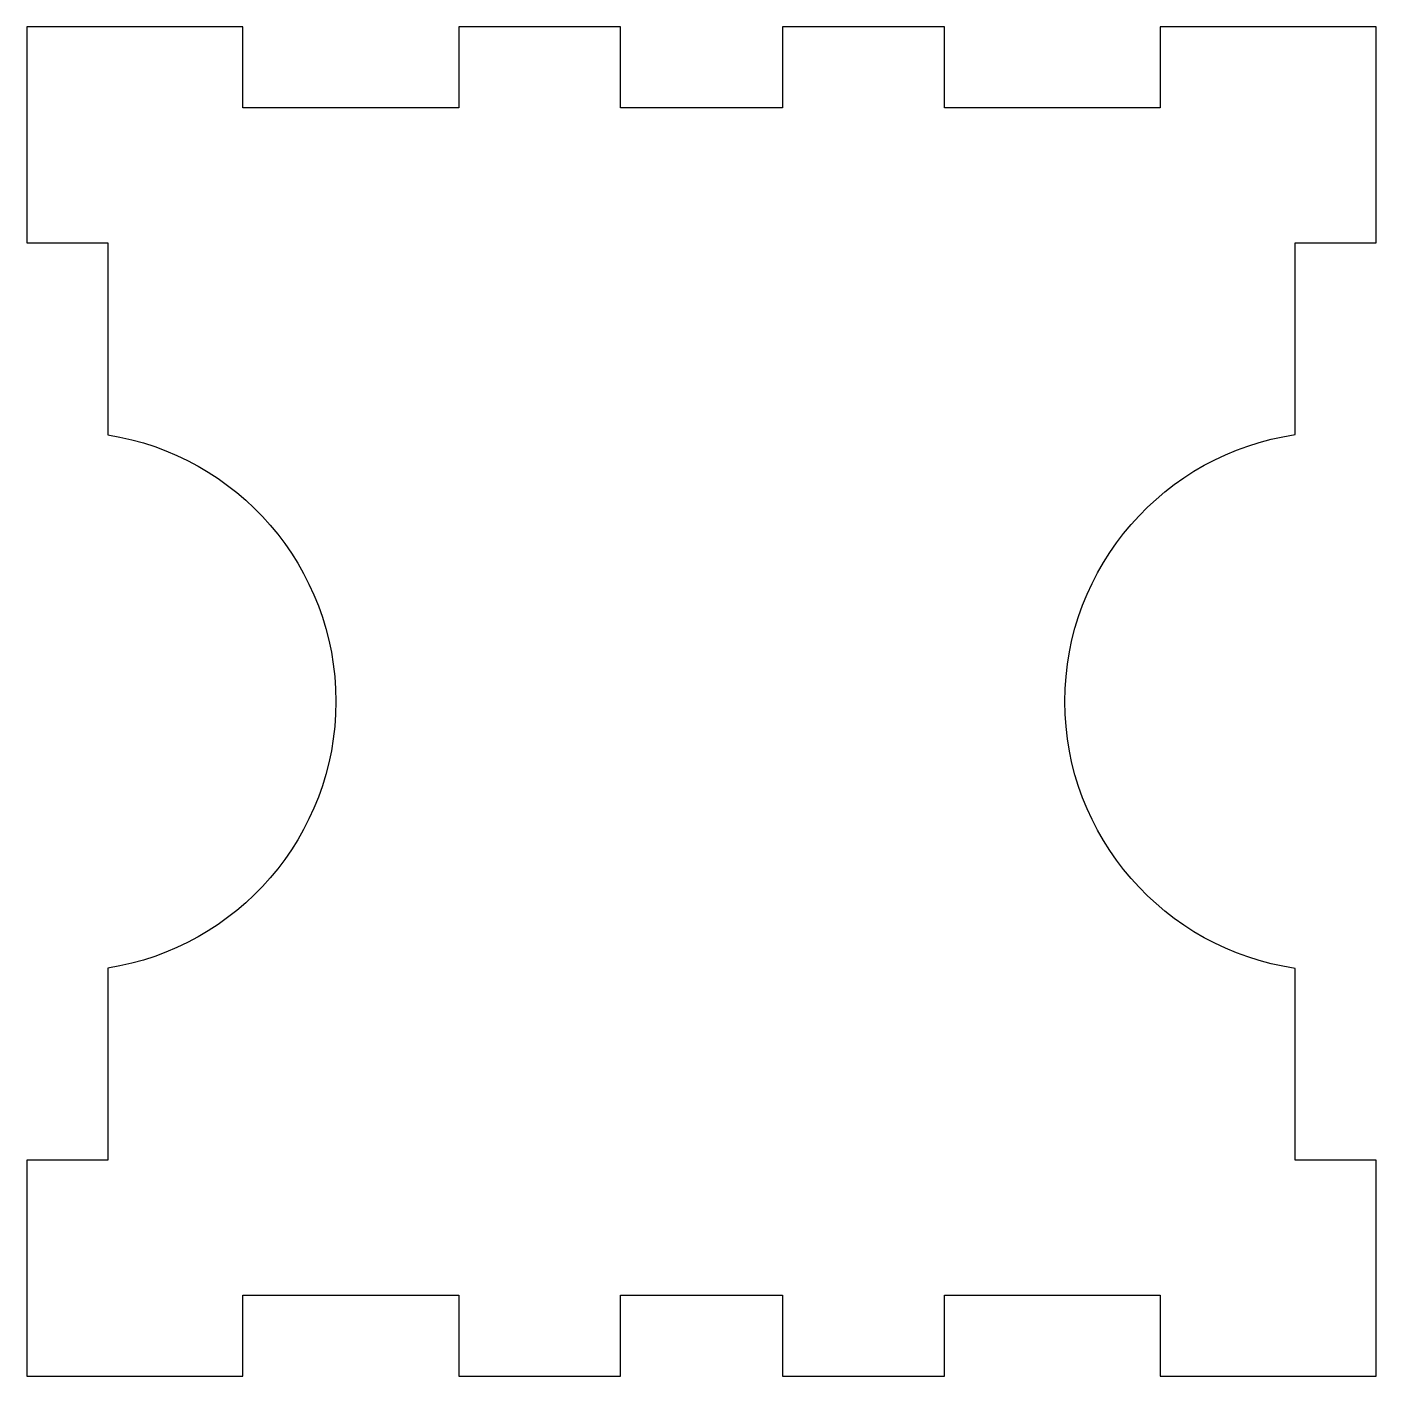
# Model space of a CAD drawing. Header units: millimetres. Extents: x -39.9 to 10.1, y 26.9 to 76.9.
import ezdxf

# ---------------------------------------------------------------- set-up
doc = ezdxf.new("R2010")
doc.units = ezdxf.units.MM
doc.layers.get('0').update_dxf_attribs({"linetype": 'CONTINUOUS'})

msp = doc.modelspace()

# ---------------------------------------------------------------- linework, layer by layer
for p, q in [((-31.894, 76.866, 0), (-39.895, 76.866, 0)), ((-39.895, 76.866, 0), (-39.895, 68.867, 0)), ((-31.894, 76.866), (-39.895, 76.866)), ((-39.895, 76.866), (-39.895, 68.867)), ((-31.894, 73.866, 0), (-31.894, 76.866, 0)), ((-31.894, 73.866), (-31.894, 76.866)), ((-17.894, 76.866, 0), (-23.894, 76.866, 0)), ((-23.894, 76.866, 0), (-23.894, 73.866, 0)), ((-17.894, 76.866), (-23.894, 76.866)), ((-23.894, 76.866), (-23.894, 73.866)), ((-17.894, 73.866, 0), (-17.894, 76.866, 0)), ((-17.894, 73.866), (-17.894, 76.866)), ((-5.894, 76.866, 0), (-11.894, 76.866, 0)), ((-11.894, 76.866, 0), (-11.894, 73.866, 0)), ((-5.894, 76.866), (-11.894, 76.866)), ((-11.894, 76.866), (-11.894, 73.866)), ((-5.894, 73.866, 0), (-5.894, 76.866, 0)), ((-5.894, 73.866), (-5.894, 76.866)), ((10.105, 76.866, 0), (2.105, 76.866, 0)), ((2.105, 76.866, 0), (2.105, 73.866, 0)), ((10.105, 76.866), (2.105, 76.866)), ((2.105, 76.866), (2.105, 73.866)), ((10.105, 68.867, 0), (10.105, 76.866, 0)), ((10.105, 68.867), (10.105, 76.866)), ((-23.894, 73.866, 0), (-31.894, 73.866, 0)), ((-23.894, 73.866), (-31.894, 73.866)), ((-11.894, 73.866, 0), (-17.894, 73.866, 0)), ((-11.894, 73.866), (-17.894, 73.866)), ((2.105, 73.866, 0), (-5.894, 73.866, 0)), ((2.105, 73.866), (-5.894, 73.866)), ((-39.895, 68.867, 0), (-36.895, 68.867, 0)), ((-39.895, 68.867), (-36.895, 68.867)), ((-36.895, 68.867, 0), (-36.895, 61.746, 0)), ((-36.895, 68.867), (-36.895, 61.746)), ((7.105, 61.758, 0), (7.105, 68.867, 0)), ((7.105, 68.867, 0), (10.105, 68.867, 0)), ((7.105, 61.758), (7.105, 68.867)), ((7.105, 68.867), (10.105, 68.867)), ((-36.895, 41.987, 0), (-36.895, 34.866, 0)), ((-36.895, 41.987), (-36.895, 34.866)), ((7.105, 34.866, 0), (7.105, 41.975, 0)), ((7.105, 34.866), (7.105, 41.975)), ((-36.895, 34.866, 0), (-39.895, 34.866, 0)), ((-39.895, 34.866, 0), (-39.895, 26.866, 0)), ((-36.895, 34.866), (-39.895, 34.866)), ((-39.895, 34.866), (-39.895, 26.866)), ((10.105, 34.866, 0), (7.105, 34.866, 0)), ((10.105, 34.866), (7.105, 34.866)), ((10.105, 26.866, 0), (10.105, 34.866, 0)), ((10.105, 26.866), (10.105, 34.866)), ((-31.894, 26.866, 0), (-31.894, 29.866, 0)), ((-31.894, 29.866, 0), (-23.894, 29.866, 0)), ((-31.894, 26.866), (-31.894, 29.866)), ((-31.894, 29.866), (-23.894, 29.866)), ((-23.894, 29.866, 0), (-23.894, 26.866, 0)), ((-23.894, 29.866), (-23.894, 26.866)), ((-17.894, 26.866, 0), (-17.894, 29.866, 0)), ((-17.894, 29.866, 0), (-11.894, 29.866, 0)), ((-17.894, 26.866), (-17.894, 29.866)), ((-17.894, 29.866), (-11.894, 29.866)), ((-11.894, 29.866, 0), (-11.894, 26.866, 0)), ((-11.894, 29.866), (-11.894, 26.866)), ((-5.894, 26.866, 0), (-5.894, 29.866, 0)), ((-5.894, 29.866, 0), (2.105, 29.866, 0)), ((-5.894, 26.866), (-5.894, 29.866)), ((-5.894, 29.866), (2.105, 29.866)), ((2.105, 29.866, 0), (2.105, 26.866, 0)), ((2.105, 29.866), (2.105, 26.866)), ((-39.895, 26.866, 0), (-31.894, 26.866, 0)), ((-39.895, 26.866), (-31.894, 26.866)), ((-23.894, 26.866, 0), (-17.894, 26.866, 0)), ((-23.894, 26.866), (-17.894, 26.866)), ((-11.894, 26.866, 0), (-5.894, 26.866, 0)), ((-11.894, 26.866), (-5.894, 26.866)), ((2.105, 26.866, 0), (10.105, 26.866, 0)), ((2.105, 26.866), (10.105, 26.866))]:
    msp.add_line(p, q)
for points in [[(-36.895, 61.746, 0), (-32.109, 61, 0), (-28.447, 56.861, 0), (-28.447, 51.866, 0)], [(-36.895, 61.746), (-32.109, 61), (-28.447, 56.861), (-28.447, 51.866)], [(-1.427, 51.866, 0), (-1.427, 56.891, 0), (2.278, 61.049, 0), (7.105, 61.758, 0)], [(-1.427, 51.866), (-1.427, 56.891), (2.278, 61.049), (7.105, 61.758)], [(-28.447, 51.866, 0), (-28.447, 46.872, 0), (-32.109, 42.733, 0), (-36.895, 41.987, 0)], [(-28.447, 51.866), (-28.447, 46.872), (-32.109, 42.733), (-36.895, 41.987)], [(7.105, 41.975, 0), (2.278, 42.684, 0), (-1.427, 46.842, 0), (-1.427, 51.866, 0)], [(7.105, 41.975), (2.278, 42.684), (-1.427, 46.842), (-1.427, 51.866)]]:
    msp.add_open_spline(points, degree=3)

doc.saveas('drawing.dxf')
